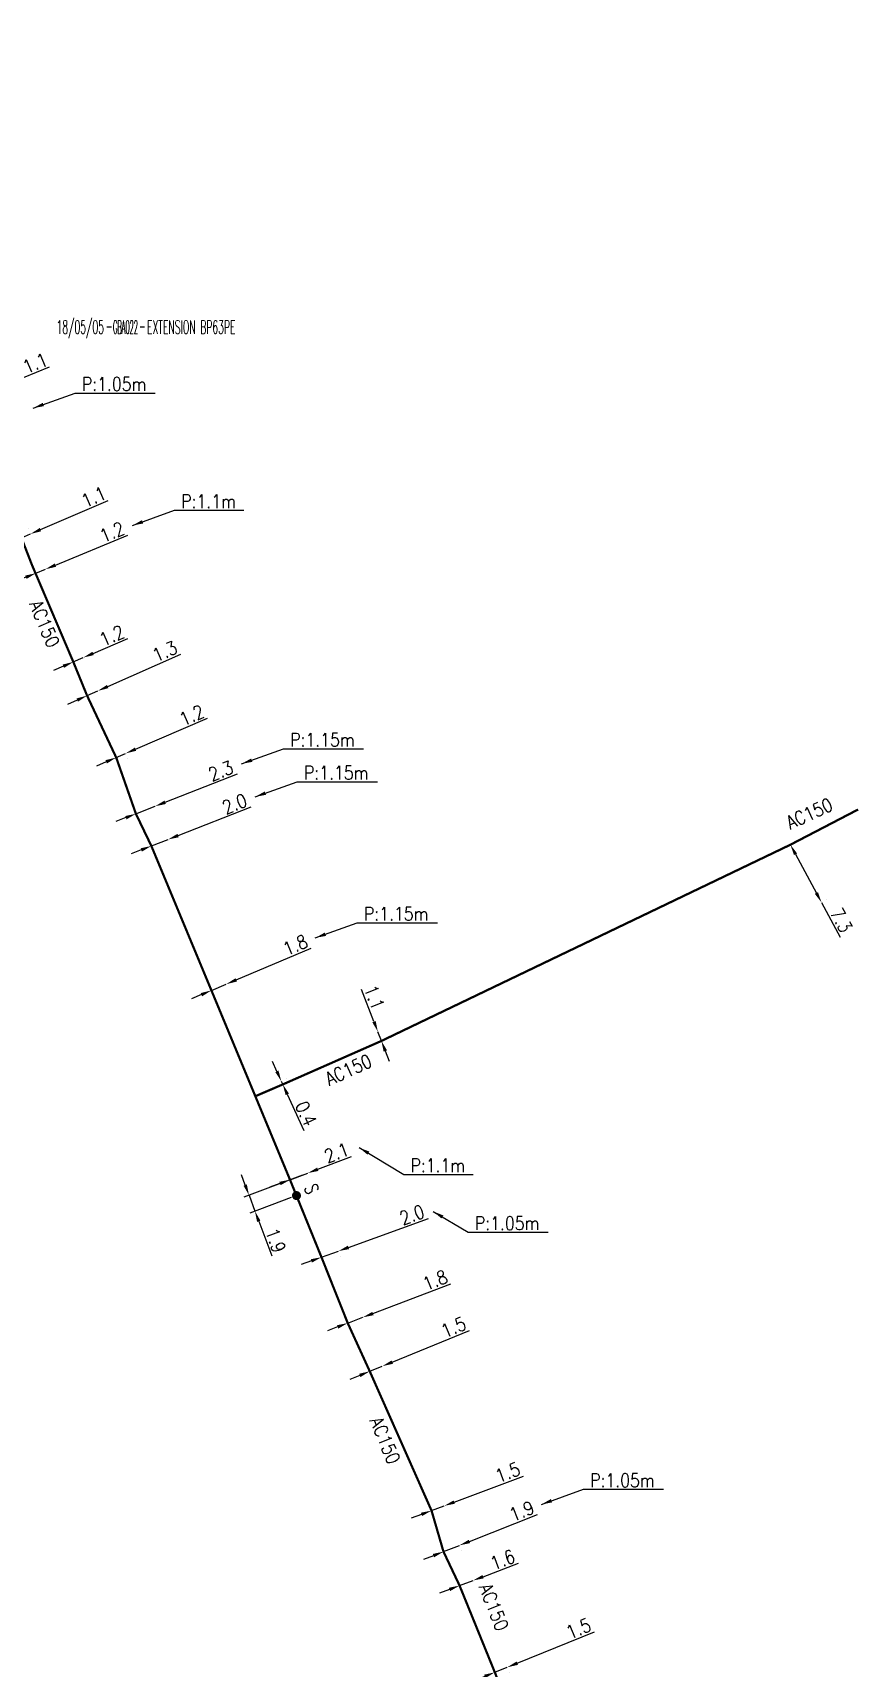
# Model space of a CAD drawing. Header units: millimetres. Extents: x 149996 to 151004, y 126998 to 128018.
# Drawn here: x 150908.2 to 151000.1, y 127224.4 to 127406.4 of the extents above; entities that cross this region are included whole.
import ezdxf
from ezdxf.enums import TextEntityAlignment as Align

# ---------------------------------------------------------------- set-up
doc = ezdxf.new("R2010")
doc.units = ezdxf.units.MM
doc.header["$PDMODE"] = 34
doc.linetypes.add('L_100_AP', pattern=[14, 10, -1.5, 1, -1.5])
doc.layers.get('0').update_dxf_attribs({"linetype": 'CONTINUOUS'})
doc.layers.get('DEFPOINTS').update_dxf_attribs({"linetype": 'CONTINUOUS'})
for name, color, linetype in [('L_140', 3, 'CONTINUOUS'), ('L_150', 1, 'CONTINUOUS'), ('L_300', 7, 'CONTINUOUS')]:
    doc.layers.add(name, color=color, linetype=linetype)
doc.styles.add('G_ROMANS', font='ROMANS.SHX', dxfattribs={"width": 0.75})
doc.styles.get("Standard").update_dxf_attribs({"font": 'romans.shx', "width": 0.85})
doc.dimstyles.get("Standard").update_dxf_attribs({"dimtxt": 1.5, "dimasz": 1.2, "dimexe": 0.625, "dimexo": 0.625, "dimgap": 0.25, "dimtad": 1, "dimdec": 1, "dimzin": 0, "dimdsep": 46, "dimtxsty": 'Standard', "dimcen": -0.5, "dimadec": 0, "dimazin": 0, "dimtfac": 1, "dimtdec": 1, "dimtmove": 0, "dimatfit": 3, "dimfxl": 0, "dimtolj": 1, "dimtzin": 0, "dimarcsym": 0})

# ---------------------------------------------------------------- blocks, each defined once
blk = doc.blocks.new('GIS_MODF')
at = {"color": 0, "linetype": 'Continuous', "flags": 128}
for points in [[(-2.18, -0.01), (-1.68, -0.01)], [(1.52, -0.01), (2.02, -0.01)]]:
    blk.add_lwpolyline(points, dxfattribs=at)
at = {"color": 0, "linetype": 'Continuous', "width": 0.5}
blk.add_attdef('DATE', text='', height=1.5, dxfattribs=at).set_placement((-2.5, -0.8), align=Align.RIGHT)
at = {"color": 0, "linetype": 'Continuous', "width": 1.771291}
blk.add_attdef('USER', text='', height=1.5, dxfattribs=at).set_placement((-1.51, -0.8), (1.28, -0.8), align=Align.FIT)
at = {"color": 0, "linetype": 'Continuous', "width": 0.5}
blk.add_attdef('DESC', (2.29, -0.8), '', height=1.5, dxfattribs=at)
blk = doc.blocks.new('*D64')
at = {"layer": 'DEFPOINTS', "color": 0, "linetype": 'Continuous', "transparency": 16777216}
for p in [(150959.59, 127223.94), (150960.97, 127224.5), (150960.97, 127224.5)]:
    blk.add_point(p, dxfattribs=at)
at = {"layer": 'L_140', "color": 0, "linetype": 'Continuous', "lineweight": -2, "transparency": 16777216}
for p, q in [((150962.09, 127224.96), (150970.66, 127228.45)), ((150958.47, 127223.48), (150957.36, 127223.03)), ((150959.59, 127223.94), (150960.97, 127224.5)), ((150961.21, 127223.92), (150961.21, 127223.92))]:
    blk.add_line(p, q, dxfattribs=at)
at = {"layer": 'L_140', "color": 0, "linetype": 'Continuous', "transparency": 16777216}
for points in [[(150958.4, 127223.67), (150958.55, 127223.3), (150959.59, 127223.94)], [(150962.01, 127225.14), (150962.16, 127224.77), (150960.97, 127224.5)]]:
    blk.add_solid(points, dxfattribs=at)
at = {"layer": 'L_140', "color": 0, "linetype": 'Continuous', "transparency": 16777216, "insert": (150968.9, 127228.81), "char_height": 1.5, "attachment_point": 5, "rotation": 22.1579}
blk.add_mtext('\\A1;1.5', dxfattribs=at)
blk = doc.blocks.new('*D65')
at = {"layer": 'DEFPOINTS', "color": 0, "linetype": 'Continuous', "transparency": 16777216}
for p in [(150955.67, 127233.59), (150957.17, 127234.16), (150957.17, 127234.16)]:
    blk.add_point(p, dxfattribs=at)
at = {"layer": 'L_140', "color": 0, "linetype": 'Continuous', "lineweight": -2, "transparency": 16777216}
for p, q in [((150958.29, 127234.58), (150962.21, 127236.07)), ((150954.55, 127233.17), (150953.43, 127232.74)), ((150955.67, 127233.59), (150957.17, 127234.16))]:
    blk.add_line(p, q, dxfattribs=at)
at = {"layer": 'L_140', "color": 0, "linetype": 'Continuous', "transparency": 16777216}
for points in [[(150958.22, 127234.77), (150958.36, 127234.4), (150957.17, 127234.16)], [(150954.48, 127233.35), (150954.62, 127232.98), (150955.67, 127233.59)]]:
    blk.add_solid(points, dxfattribs=at)
at = {"layer": 'L_140', "color": 0, "linetype": 'Continuous', "transparency": 16777216, "insert": (150960.46, 127236.47), "char_height": 1.5, "attachment_point": 5, "rotation": 20.7727}
blk.add_mtext('\\A1;1.6', dxfattribs=at)
blk = doc.blocks.new('*D66')
at = {"layer": 'DEFPOINTS', "color": 0, "linetype": 'Continuous', "transparency": 16777216}
for p in [(150955.65, 127238.07), (150955.65, 127238.07), (150953.88, 127237.37)]:
    blk.add_point(p, dxfattribs=at)
at = {"layer": 'L_140', "color": 0, "linetype": 'Continuous', "lineweight": -2, "transparency": 16777216}
for p, q in [((150956.77, 127238.51), (150964.32, 127241.5)), ((150953.88, 127237.37), (150955.65, 127238.07)), ((150952.77, 127236.92), (150951.65, 127236.48)), ((150954.11, 127236.78), (150954.11, 127236.78)), ((150955.88, 127237.48), (150955.88, 127237.48))]:
    blk.add_line(p, q, dxfattribs=at)
at = {"layer": 'L_140', "color": 0, "linetype": 'Continuous', "transparency": 16777216}
for points in [[(150956.69, 127238.69), (150956.84, 127238.32), (150955.65, 127238.07)], [(150952.69, 127237.11), (150952.84, 127236.74), (150953.88, 127237.37)]]:
    blk.add_solid(points, dxfattribs=at)
at = {"layer": 'L_140', "color": 0, "linetype": 'Continuous', "transparency": 16777216, "insert": (150962.59, 127241.89), "char_height": 1.5, "attachment_point": 5, "rotation": 21.6064}
blk.add_mtext('\\A1;1.9', dxfattribs=at)
blk = doc.blocks.new('*D67')
at = {"layer": 'DEFPOINTS', "color": 0, "linetype": 'Continuous', "transparency": 16777216}
for p in [(150952.55, 127241.94), (150953.95, 127242.46), (150953.95, 127242.46)]:
    blk.add_point(p, dxfattribs=at)
at = {"layer": 'L_140', "color": 0, "linetype": 'Continuous', "lineweight": -2, "transparency": 16777216}
for p, q in [((150955.08, 127242.89), (150962.77, 127245.78)), ((150952.55, 127241.94), (150953.95, 127242.46)), ((150951.43, 127241.52), (150950.3, 127241.09))]:
    blk.add_line(p, q, dxfattribs=at)
at = {"layer": 'L_140', "color": 0, "linetype": 'Continuous', "transparency": 16777216}
for points in [[(150951.36, 127241.7), (150951.5, 127241.33), (150952.55, 127241.94)], [(150955.01, 127243.07), (150955.15, 127242.7), (150953.95, 127242.46)]]:
    blk.add_solid(points, dxfattribs=at)
at = {"layer": 'L_140', "color": 0, "linetype": 'Continuous', "transparency": 16777216, "insert": (150961.02, 127246.19), "char_height": 1.5, "attachment_point": 5, "rotation": 20.5789}
blk.add_mtext('\\A1;1.5', dxfattribs=at)
blk = doc.blocks.new('*D85')
at = {"layer": 'DEFPOINTS', "color": 0, "linetype": 'Continuous', "transparency": 16777216}
for p in [(150992.47, 127316.05), (150995.93, 127309.62), (150995.93, 127309.62)]:
    blk.add_point(p, dxfattribs=at)
at = {"layer": 'L_140', "color": 0, "linetype": 'Continuous', "lineweight": -2, "transparency": 16777216}
for p, q in [((150993.02, 127316.34), (150993.02, 127316.34)), ((150993.04, 127314.99), (150995.36, 127310.67)), ((150995.93, 127309.62), (150998, 127305.77)), ((150996.48, 127309.91), (150996.48, 127309.91))]:
    blk.add_line(p, q, dxfattribs=at)
at = {"layer": 'L_140', "color": 0, "linetype": 'Continuous', "transparency": 16777216}
for points in [[(150993.21, 127315.08), (150992.86, 127314.89), (150992.47, 127316.05)], [(150995.53, 127310.77), (150995.18, 127310.58), (150995.93, 127309.62)]]:
    blk.add_solid(points, dxfattribs=at)
at = {"layer": 'L_140', "color": 0, "linetype": 'Continuous', "transparency": 16777216, "insert": (150998.13, 127307.64), "char_height": 1.5, "attachment_point": 5, "rotation": 298.265}
blk.add_mtext('\\A1;7.3', dxfattribs=at)
blk = doc.blocks.new('*D86')
at = {"layer": 'DEFPOINTS', "color": 0, "linetype": 'Continuous', "transparency": 16777216}
for p in [(150946.58, 127295.24), (150946.58, 127295.24), (150946.98, 127294.21)]:
    blk.add_point(p, dxfattribs=at)
at = {"layer": 'L_140', "color": 0, "linetype": 'Continuous', "lineweight": -2, "transparency": 16777216}
for p, q in [((150946.15, 127296.36), (150944.78, 127299.93)), ((150946.98, 127294.21), (150946.58, 127295.24)), ((150947.41, 127293.09), (150947.84, 127291.97))]:
    blk.add_line(p, q, dxfattribs=at)
at = {"layer": 'L_140', "color": 0, "linetype": 'Continuous', "transparency": 16777216}
for points in [[(150946.34, 127296.43), (150945.97, 127296.28), (150946.58, 127295.24)], [(150947.6, 127293.16), (150947.22, 127293.02), (150946.98, 127294.21)]]:
    blk.add_solid(points, dxfattribs=at)
at = {"layer": 'L_140', "color": 0, "linetype": 'Continuous', "transparency": 16777216, "insert": (150946.18, 127299.06), "char_height": 1.5, "attachment_point": 5, "rotation": 291.0606}
blk.add_mtext('\\A1;1.1', dxfattribs=at)
blk = doc.blocks.new('*D97')
at = {"layer": 'DEFPOINTS', "color": 0, "linetype": 'Continuous', "transparency": 16777216}
for p in [(150947.07, 127258.01), (150947.07, 127258.01), (150945.68, 127257.44)]:
    blk.add_point(p, dxfattribs=at)
at = {"layer": 'L_140', "color": 0, "linetype": 'Continuous', "lineweight": -2, "transparency": 16777216}
for p, q in [((150948.18, 127258.47), (150956.76, 127261.99)), ((150945.68, 127257.44), (150947.07, 127258.01)), ((150944.57, 127256.99), (150943.46, 127256.53))]:
    blk.add_line(p, q, dxfattribs=at)
at = {"layer": 'L_140', "color": 0, "linetype": 'Continuous', "transparency": 16777216}
for points in [[(150948.11, 127258.65), (150948.26, 127258.28), (150947.07, 127258.01)], [(150944.5, 127257.17), (150944.65, 127256.8), (150945.68, 127257.44)]]:
    blk.add_solid(points, dxfattribs=at)
at = {"layer": 'L_140', "color": 0, "linetype": 'Continuous', "transparency": 16777216, "insert": (150955, 127262.35), "char_height": 1.5, "attachment_point": 5, "rotation": 22.3225}
blk.add_mtext('\\A1;1.5', dxfattribs=at)
blk = doc.blocks.new('*D98')
at = {"layer": 'DEFPOINTS', "color": 0, "linetype": 'Continuous', "transparency": 16777216}
for p in [(150944.91, 127263.45), (150944.91, 127263.45), (150943.23, 127262.81)]:
    blk.add_point(p, dxfattribs=at)
at = {"layer": 'L_140', "color": 0, "linetype": 'Continuous', "lineweight": -2, "transparency": 16777216}
for p, q in [((150946.04, 127263.88), (150954.7, 127267.17)), ((150943.23, 127262.81), (150944.91, 127263.45)), ((150942.11, 127262.38), (150940.99, 127261.95))]:
    blk.add_line(p, q, dxfattribs=at)
at = {"layer": 'L_140', "color": 0, "linetype": 'Continuous', "transparency": 16777216}
for points in [[(150945.97, 127264.06), (150946.11, 127263.69), (150944.91, 127263.45)], [(150942.04, 127262.57), (150942.18, 127262.19), (150943.23, 127262.81)]]:
    blk.add_solid(points, dxfattribs=at)
at = {"layer": 'L_140', "color": 0, "linetype": 'Continuous', "transparency": 16777216, "insert": (150952.95, 127267.58), "char_height": 1.5, "attachment_point": 5, "rotation": 20.8386}
blk.add_mtext('\\A1;1.8', dxfattribs=at)
blk = doc.blocks.new('*D99')
at = {"layer": 'DEFPOINTS', "color": 0, "linetype": 'Continuous', "transparency": 16777216}
for p in [(150942.19, 127270.82), (150942.19, 127270.82), (150940.31, 127270.14)]:
    blk.add_point(p, dxfattribs=at)
at = {"layer": 'L_140', "color": 0, "linetype": 'Continuous', "lineweight": -2, "transparency": 16777216}
for p, q in [((150943.32, 127271.23), (150952.22, 127274.46)), ((150940.31, 127270.14), (150942.19, 127270.82)), ((150939.19, 127269.73), (150938.06, 127269.32)), ((150940.53, 127269.55), (150940.53, 127269.55)), ((150942.41, 127270.23), (150942.41, 127270.23))]:
    blk.add_line(p, q, dxfattribs=at)
at = {"layer": 'L_140', "color": 0, "linetype": 'Continuous', "transparency": 16777216}
for points in [[(150943.25, 127271.42), (150943.39, 127271.04), (150942.19, 127270.82)], [(150939.12, 127269.91), (150939.25, 127269.54), (150940.31, 127270.14)]]:
    blk.add_solid(points, dxfattribs=at)
at = {"layer": 'L_140', "color": 0, "linetype": 'Continuous', "transparency": 16777216, "insert": (150950.39, 127274.86), "char_height": 1.5, "attachment_point": 5, "rotation": 19.9723}
blk.add_mtext('\\A1;2.0', dxfattribs=at)
blk = doc.blocks.new('*D100')
at = {"layer": 'DEFPOINTS', "color": 0, "linetype": 'Continuous', "transparency": 16777216}
for p in [(150935.84, 127289.73), (150935.84, 127289.73), (150936.01, 127289.37)]:
    blk.add_point(p, dxfattribs=at)
at = {"layer": 'L_140', "color": 0, "linetype": 'Continuous', "lineweight": -2, "transparency": 16777216}
for p, q in [((150935.35, 127290.82), (150934.85, 127291.92)), ((150935.84, 127289.73), (150936.01, 127289.37)), ((150936.41, 127289.99), (150936.41, 127289.99)), ((150936.58, 127289.62), (150936.58, 127289.62)), ((150936.5, 127288.27), (150938.33, 127284.24))]:
    blk.add_line(p, q, dxfattribs=at)
at = {"layer": 'L_140', "color": 0, "linetype": 'Continuous', "transparency": 16777216}
for points in [[(150935.53, 127290.91), (150935.17, 127290.74), (150935.84, 127289.73)], [(150936.69, 127288.36), (150936.32, 127288.19), (150936.01, 127289.37)]]:
    blk.add_solid(points, dxfattribs=at)
at = {"layer": 'L_140', "color": 0, "linetype": 'Continuous', "transparency": 16777216, "insert": (150938.58, 127286.12), "char_height": 1.5, "attachment_point": 5, "rotation": 294.3505}
blk.add_mtext('\\A1;0.4', dxfattribs=at)
blk = doc.blocks.new('*D101')
at = {"layer": 'DEFPOINTS', "color": 0, "linetype": 'Continuous', "transparency": 16777216}
for p in [(150936.81, 127278.76), (150938.78, 127279.5), (150938.78, 127279.5)]:
    blk.add_point(p, dxfattribs=at)
at = {"layer": 'L_140', "color": 0, "linetype": 'Continuous', "lineweight": -2, "transparency": 16777216}
for p, q in [((150939.9, 127279.92), (150943.65, 127281.33)), ((150935.69, 127278.34), (150934.57, 127277.92)), ((150936.81, 127278.76), (150938.78, 127279.5))]:
    blk.add_line(p, q, dxfattribs=at)
at = {"layer": 'L_140', "color": 0, "linetype": 'Continuous', "transparency": 16777216}
for points in [[(150939.83, 127280.11), (150939.97, 127279.74), (150938.78, 127279.5)], [(150935.62, 127278.53), (150935.76, 127278.15), (150936.81, 127278.76)]]:
    blk.add_solid(points, dxfattribs=at)
at = {"layer": 'L_140', "color": 0, "linetype": 'Continuous', "transparency": 16777216, "insert": (150941.99, 127281.77), "char_height": 1.5, "attachment_point": 5, "rotation": 20.6009}
blk.add_mtext('\\A1;2.1', dxfattribs=at)
blk = doc.blocks.new('*D102')
at = {"layer": 'DEFPOINTS', "color": 0, "linetype": 'Continuous', "transparency": 16777216}
for p in [(150929.72, 127300.53), (150929.72, 127300.53), (150928.07, 127299.83)]:
    blk.add_point(p, dxfattribs=at)
at = {"layer": 'L_140', "color": 0, "linetype": 'Continuous', "lineweight": -2, "transparency": 16777216}
for p, q in [((150930.83, 127301), (150939.16, 127304.55)), ((150928.07, 127299.83), (150929.72, 127300.53)), ((150926.96, 127299.36), (150925.86, 127298.89))]:
    blk.add_line(p, q, dxfattribs=at)
at = {"layer": 'L_140', "color": 0, "linetype": 'Continuous', "transparency": 16777216}
for points in [[(150930.75, 127301.19), (150930.91, 127300.82), (150929.72, 127300.53)], [(150926.88, 127299.54), (150927.04, 127299.18), (150928.07, 127299.83)]]:
    blk.add_solid(points, dxfattribs=at)
at = {"layer": 'L_140', "color": 0, "linetype": 'Continuous', "transparency": 16777216, "insert": (150937.4, 127304.88), "char_height": 1.5, "attachment_point": 5, "rotation": 23.0319}
blk.add_mtext('\\A1;1.8', dxfattribs=at)
blk = doc.blocks.new('*D103')
at = {"layer": 'DEFPOINTS', "color": 0, "linetype": 'Continuous', "transparency": 16777216}
for p in [(150923.25, 127316.63), (150923.25, 127316.63), (150921.39, 127315.91)]:
    blk.add_point(p, dxfattribs=at)
at = {"layer": 'L_140', "color": 0, "linetype": 'Continuous', "lineweight": -2, "transparency": 16777216}
for p, q in [((150924.37, 127317.07), (150932.49, 127320.25)), ((150921.39, 127315.91), (150923.25, 127316.63)), ((150920.27, 127315.47), (150919.15, 127315.03))]:
    blk.add_line(p, q, dxfattribs=at)
at = {"layer": 'L_140', "color": 0, "linetype": 'Continuous', "transparency": 16777216}
for points in [[(150924.29, 127317.26), (150924.44, 127316.88), (150923.25, 127316.63)], [(150920.2, 127315.65), (150920.34, 127315.28), (150921.39, 127315.91)]]:
    blk.add_solid(points, dxfattribs=at)
at = {"layer": 'L_140', "color": 0, "linetype": 'Continuous', "transparency": 16777216, "insert": (150930.65, 127320.6), "char_height": 1.5, "attachment_point": 5, "rotation": 21.3642}
blk.add_mtext('\\A1;2.0', dxfattribs=at)
blk = doc.blocks.new('*D104')
at = {"layer": 'DEFPOINTS', "color": 0, "linetype": 'Continuous', "transparency": 16777216}
for p in [(150917.48, 127325.75), (150918.53, 127326.21), (150918.53, 127326.21)]:
    blk.add_point(p, dxfattribs=at)
at = {"layer": 'L_140', "color": 0, "linetype": 'Continuous', "lineweight": -2, "transparency": 16777216}
for p, q in [((150919.63, 127326.68), (150927.65, 127330.13)), ((150917.48, 127325.75), (150918.53, 127326.21)), ((150918.78, 127325.63), (150918.78, 127325.63)), ((150916.37, 127325.28), (150915.27, 127324.8)), ((150917.72, 127325.18), (150917.72, 127325.18))]:
    blk.add_line(p, q, dxfattribs=at)
at = {"layer": 'L_140', "color": 0, "linetype": 'Continuous', "transparency": 16777216}
for points in [[(150916.29, 127325.46), (150916.45, 127325.09), (150917.48, 127325.75)], [(150919.55, 127326.86), (150919.71, 127326.5), (150918.53, 127326.21)]]:
    blk.add_solid(points, dxfattribs=at)
at = {"layer": 'L_140', "color": 0, "linetype": 'Continuous', "transparency": 16777216, "insert": (150925.88, 127330.46), "char_height": 1.5, "attachment_point": 5, "rotation": 23.3163}
blk.add_mtext('\\A1;1.2', dxfattribs=at)
blk = doc.blocks.new('*D105')
at = {"layer": 'DEFPOINTS', "color": 0, "linetype": 'Continuous', "transparency": 16777216}
for p in [(150914.24, 127332.64), (150915.43, 127333.17), (150915.43, 127333.17)]:
    blk.add_point(p, dxfattribs=at)
at = {"layer": 'L_140', "color": 0, "linetype": 'Continuous', "lineweight": -2, "transparency": 16777216}
for p, q in [((150916.53, 127333.65), (150924.66, 127337.26)), ((150914.24, 127332.64), (150915.43, 127333.17)), ((150913.15, 127332.15), (150912.05, 127331.66))]:
    blk.add_line(p, q, dxfattribs=at)
at = {"layer": 'L_140', "color": 0, "linetype": 'Continuous', "transparency": 16777216}
for points in [[(150913.07, 127332.33), (150913.23, 127331.97), (150914.24, 127332.64)], [(150916.45, 127333.83), (150916.61, 127333.47), (150915.43, 127333.17)]]:
    blk.add_solid(points, dxfattribs=at)
at = {"layer": 'L_140', "color": 0, "linetype": 'Continuous', "transparency": 16777216, "insert": (150922.89, 127337.57), "char_height": 1.5, "attachment_point": 5, "rotation": 23.9243}
blk.add_mtext('\\A1;1.3', dxfattribs=at)
blk = doc.blocks.new('*D106')
at = {"layer": 'DEFPOINTS', "color": 0, "linetype": 'Continuous', "transparency": 16777216}
for p in [(150908.55, 127346.27), (150909.61, 127346.71), (150909.61, 127346.71)]:
    blk.add_point(p, dxfattribs=at)
at = {"layer": 'L_140', "color": 0, "linetype": 'Continuous', "lineweight": -2, "transparency": 16777216}
for p, q in [((150910.72, 127347.17), (150918.77, 127350.49)), ((150907.44, 127345.81), (150906.33, 127345.36)), ((150908.55, 127346.27), (150909.61, 127346.71))]:
    blk.add_line(p, q, dxfattribs=at)
at = {"layer": 'L_140', "color": 0, "linetype": 'Continuous', "transparency": 16777216}
for points in [[(150910.64, 127347.35), (150910.79, 127346.98), (150909.61, 127346.71)], [(150907.36, 127346), (150907.51, 127345.63), (150908.55, 127346.27)]]:
    blk.add_solid(points, dxfattribs=at)
at = {"layer": 'L_140', "color": 0, "linetype": 'Continuous', "transparency": 16777216, "insert": (150917.01, 127350.85), "char_height": 1.5, "attachment_point": 5, "rotation": 22.4252}
blk.add_mtext('\\A1;1.2', dxfattribs=at)
blk = doc.blocks.new('*D107')
at = {"layer": 'DEFPOINTS', "color": 0, "linetype": 'Continuous', "transparency": 16777216}
for p in [(150906.94, 127350.2), (150907.95, 127350.64), (150907.95, 127350.64)]:
    blk.add_point(p, dxfattribs=at)
at = {"layer": 'L_140', "color": 0, "linetype": 'Continuous', "lineweight": -2, "transparency": 16777216}
for p, q in [((150909.05, 127351.12), (150916.58, 127354.37)), ((150907.71, 127351.21), (150907.71, 127351.21)), ((150905.84, 127349.73), (150904.74, 127349.25)), ((150906.7, 127350.78), (150906.7, 127350.78)), ((150906.94, 127350.2), (150907.95, 127350.64))]:
    blk.add_line(p, q, dxfattribs=at)
at = {"layer": 'L_140', "color": 0, "linetype": 'Continuous', "transparency": 16777216}
for points in [[(150908.98, 127351.3), (150909.13, 127350.93), (150907.95, 127350.64)], [(150905.76, 127349.91), (150905.92, 127349.54), (150906.94, 127350.2)]]:
    blk.add_solid(points, dxfattribs=at)
at = {"layer": 'L_140', "color": 0, "linetype": 'Continuous', "transparency": 16777216, "insert": (150914.98, 127354.76), "char_height": 1.5, "attachment_point": 5, "rotation": 23.3792}
blk.add_mtext('\\A1;1.1', dxfattribs=at)
blk = doc.blocks.new('*D135')
at = {"layer": 'DEFPOINTS', "color": 0, "linetype": 'Continuous', "transparency": 16777216}
for p in [(150921.81, 127320.33), (150921.81, 127320.33), (150919.67, 127319.49)]:
    blk.add_point(p, dxfattribs=at)
at = {"layer": 'L_140', "color": 0, "linetype": 'Continuous', "lineweight": -2, "transparency": 16777216}
for p, q in [((150922.93, 127320.77), (150930.96, 127323.92)), ((150919.67, 127319.49), (150921.81, 127320.33)), ((150918.56, 127319.06), (150917.44, 127318.62))]:
    blk.add_line(p, q, dxfattribs=at)
at = {"layer": 'L_140', "color": 0, "linetype": 'Continuous', "transparency": 16777216}
for points in [[(150922.86, 127320.96), (150923, 127320.58), (150921.81, 127320.33)], [(150918.48, 127319.24), (150918.63, 127318.87), (150919.67, 127319.49)]]:
    blk.add_solid(points, dxfattribs=at)
at = {"layer": 'L_140', "color": 0, "linetype": 'Continuous', "transparency": 16777216, "insert": (150929.12, 127324.27), "char_height": 1.5, "attachment_point": 5, "rotation": 21.3924}
blk.add_mtext('\\A1;2.3', dxfattribs=at)
blk = doc.blocks.new('L_300_11')
at = {"color": 0, "linetype": 'Continuous', "const_width": 0.497, "flags": 128}
blk.add_lwpolyline([(-0.25, 0, 1), (0.25, 0, 1)], format="xyb", close=True, dxfattribs=at)
at = {"color": 0, "linetype": 'Continuous', "style": 'G_ROMANS', "width": 0.75}
blk.add_text('S', height=1.5, dxfattribs=at).set_placement((0, 1.85), align=Align.MIDDLE)
at = {"color": 0, "linetype": 'Continuous', "style": 'G_ROMANS', "width": 0.75, "flags": 3}
for tag, p in [('DEF_LEG', (0, -5)), ('DEF_COUP', (0, -7.5)), ('DEF_TYPE', (0, -10))]:
    blk.add_attdef(tag, text='', height=1.2, dxfattribs=at).set_placement(p, align=Align.MIDDLE)
blk = doc.blocks.new('*D136')
at = {"layer": 'DEFPOINTS', "color": 0, "linetype": 'Continuous', "transparency": 16777216}
for p in [(150938.78, 127279.5), (150932.25, 127277.04), (150937.53, 127277)]:
    blk.add_point(p, dxfattribs=at)
at = {"layer": 'L_300', "color": 0, "linetype": 'Continuous', "lineweight": -2, "transparency": 16777216}
for p, q in [((150931.82, 127278.17), (150931.4, 127279.29)), ((150938.19, 127279.28), (150931.66, 127276.82)), ((150932.25, 127277.04), (150932.91, 127275.27)), ((150936.94, 127276.78), (150932.33, 127275.05)), ((150933.34, 127274.14), (150934.79, 127270.28))]:
    blk.add_line(p, q, dxfattribs=at)
at = {"layer": 'L_300', "color": 0, "linetype": 'Continuous', "transparency": 16777216}
for points in [[(150932.01, 127278.24), (150931.64, 127278.1), (150932.25, 127277.04)], [(150933.52, 127274.21), (150933.15, 127274.07), (150932.91, 127275.27)]]:
    blk.add_solid(points, dxfattribs=at)
at = {"layer": 'L_300', "color": 0, "linetype": 'Continuous', "transparency": 16777216, "insert": (150935.21, 127272), "char_height": 1.5, "attachment_point": 5, "rotation": 290.6009}
blk.add_mtext('\\A1;1.9', dxfattribs=at)
blk = doc.blocks.new('*D137')
at = {"layer": 'DEFPOINTS', "color": 0, "linetype": 'Continuous', "transparency": 16777216}
for p in [(150912.71, 127336.39), (150913.81, 127336.87), (150913.81, 127336.87)]:
    blk.add_point(p, dxfattribs=at)
at = {"layer": 'L_140', "color": 0, "linetype": 'Continuous', "lineweight": -2, "transparency": 16777216}
for p, q in [((150914.91, 127337.34), (150918.76, 127339)), ((150912.71, 127336.39), (150913.81, 127336.87)), ((150911.61, 127335.92), (150910.5, 127335.44))]:
    blk.add_line(p, q, dxfattribs=at)
at = {"layer": 'L_140', "color": 0, "linetype": 'Continuous', "transparency": 16777216}
for points in [[(150911.53, 127336.1), (150911.68, 127335.73), (150912.71, 127336.39)], [(150914.83, 127337.52), (150914.99, 127337.16), (150913.81, 127336.87)]]:
    blk.add_solid(points, dxfattribs=at)
at = {"layer": 'L_140', "color": 0, "linetype": 'Continuous', "transparency": 16777216, "insert": (150916.99, 127339.33), "char_height": 1.5, "attachment_point": 5, "rotation": 23.3037}
blk.add_mtext('\\A1;1.2', dxfattribs=at)
blk = doc.blocks.new('*D139')
at = {"layer": 'DEFPOINTS', "color": 0, "linetype": 'Continuous', "transparency": 16777216}
for p in [(150901.65, 127365.78), (150901.65, 127365.78), (150900.63, 127365.37)]:
    blk.add_point(p, dxfattribs=at)
at = {"layer": 'L_140', "color": 0, "linetype": 'Continuous', "lineweight": -2, "transparency": 16777216}
for p, q in [((150902.76, 127366.24), (150910.06, 127369.22)), ((150900.63, 127365.37), (150901.65, 127365.78)), ((150899.52, 127364.91), (150898.41, 127364.46))]:
    blk.add_line(p, q, dxfattribs=at)
at = {"layer": 'L_140', "color": 0, "linetype": 'Continuous', "transparency": 16777216}
for points in [[(150902.69, 127366.42), (150902.84, 127366.05), (150901.65, 127365.78)], [(150899.45, 127365.1), (150899.6, 127364.73), (150900.63, 127365.37)]]:
    blk.add_solid(points, dxfattribs=at)
at = {"layer": 'L_140', "color": 0, "linetype": 'Continuous', "transparency": 16777216, "insert": (150908.47, 127369.65), "char_height": 1.5, "attachment_point": 5, "rotation": 22.2521}
blk.add_mtext('\\A1;1.1', dxfattribs=at)

msp = doc.modelspace()

# ---------------------------------------------------------------- linework, layer by layer
at = {"layer": 'L_140', "linetype": 'L_100_AP', "flags": 128}
msp.add_lwpolyline([(150763.07, 127734.76, 0.25, 0.25, 0), (150758.87, 127733.97, 0.25, 0.25, 0), (150759.89, 127728.21, 0.25, 0.25, 0), (150761.65, 127718.07, 0.25, 0.25, 0), (150766.85, 127707.12, 0.25, 0.25, 0), (150771.46, 127697.46, 0.25, 0.25, 0), (150769.37, 127691.87, 0.25, 0.25, 0), (150781.31, 127667.07, 0.25, 0.25, 0), (150787.87, 127653.39, 0.25, 0.25, 0), (150801.53, 127625.02, 0.25, 0.25, 0), (150805.03, 127617.12, 0.25, 0.25, 0), (150806.59, 127612.77, 0.25, 0.25, 0), (150808.92, 127606.04, 0.25, 0.25, 0), (150812.25, 127597.37, 0.25, 0.25, 0), (150814.54, 127590.48, 0.25, 0.25, 0), (150816.58, 127584.21, 0.25, 0.25, 0), (150818.05, 127578.16, 0.25, 0.25, 0), (150819.72, 127571.62, 0.25, 0.25, 0), (150820.84, 127566.63, 0.25, 0.25, 0), (150821.64, 127564.41, 0.25, 0.25, 0), (150823.76, 127564.95, 0.25, 0.25, 0), (150826.18, 127553.5, 0.25, 0.25, 0), (150828.77, 127541.21, 0.25, 0.25, 0), (150828.44, 127531.73, 0.25, 0.25, 0), (150828.44, 127531.73, 0.25, 0.25, 0), (150832.7, 127522.34, 0.25, 0.25, 0), (150838.81, 127509.39, 0.25, 0.25, 0), (150842.81, 127500.97, 0.25, 0.25, 0), (150845.68, 127495.15, 0.25, 0.25, 0), (150846.75, 127492.65, 0.25, 0.25, 0), (150847.67, 127490.48, 0.25, 0.25, 0), (150848.98, 127487.4, 0.25, 0.25, 0), (150849.71, 127485.6, 0.25, 0.25, 0), (150850.72, 127483.11, 0.25, 0.25, 0), (150853.21, 127477.7, 0.25, 0.25, 0), (150855.32, 127472.86, 0.25, 0.25, 0), (150856.72, 127469.35, 0.25, 0.25, 0), (150856.89, 127468.93, 0.25, 0.25, 0), (150858.78, 127464.52, 0.25, 0.25, 0), (150860.71, 127460.37, 0.25, 0.25, 0), (150862.65, 127456.08, 0.25, 0.25, 0), (150864.62, 127452.05, 0.25, 0.25, 0), (150866.06, 127447.87, 0.25, 0.25, 0), (150868.06, 127443.19, 0.25, 0.25, 0), (150871.76, 127434.53, 0.25, 0.25, 0), (150875.09, 127426.85, 0.25, 0.25, 0), (150879.6, 127415.77, 0.25, 0.25, 0), (150882.32, 127409.64, 0.25, 0.25, 0), (150884.03, 127405.34, 0.25, 0.25, 0), (150886.21, 127399.78, 0.25, 0.25, 0), (150889.67, 127391.55, 0.25, 0.25, 0), (150891.37, 127387.67, 0.25, 0.25, 0), (150892.8, 127384.15, 0.25, 0.25, 0), (150894.4, 127380.24, 0.25, 0.25, 0), (150896.08, 127376.2, 0.25, 0.25, 0), (150898.12, 127371.5, 0.25, 0.25, 0), (150900.63, 127365.37, 0.25, 0.25, 0), (150902.33, 127361.4, 0.25, 0.25, 0), (150906.94, 127350.2, 0.25, 0.25, 0), (150908.12, 127347.16, 0.25, 0.25, 0), (150912.71, 127336.39, 0.25, 0.25, 0), (150914.24, 127332.64, 0.25, 0.25, 0), (150917.48, 127325.75, 0.25, 0.25, 0), (150919.67, 127319.49, 0.25, 0.25, 0), (150921.39, 127315.91, 0.25, 0.25, 0), (150928.07, 127299.83, 0.25, 0.25, 0), (150936.81, 127278.76, 0.25, 0.25, 0), (150940.31, 127270.14, 0.25, 0.25, 0), (150943.23, 127262.81, 0.25, 0.25, 0), (150945.68, 127257.44, 0.25, 0.25, 0), (150952.55, 127241.94, 0.25, 0.25, 0), (150953.88, 127237.37, 0.25, 0.25, 0), (150955.67, 127233.59, 0.25, 0.25, 0), (150959.59, 127223.94, 0.25, 0.25, 0), (150961, 127220.4, 0.25, 0.25, 0), (150964.46, 127211.89, 0.25, 0.25, 0), (150966.56, 127207.38, 0.25, 0.25, 0), (150968.45, 127202.69, 0.25, 0.25, 0), (150971.18, 127196.25, 0.25, 0.25, 0), (150976.51, 127183.42, 0.25, 0.25, 0), (150978.12, 127179.45, 0.25, 0.25, 0), (150979.81, 127175.25, 0.25, 0.25, 0), (150985.33, 127162.34, 0.25, 0.25, 0), (150989.09, 127153.34, 0.25, 0.25, 0), (150993.05, 127143.81, 0.25, 0.25, 0), (150996.34, 127135.83, 0.25, 0.25, 0), (150998.15, 127131.52, 0.25, 0.25, 0), (151000, 127127.13, 0, 0, 0)], format="xyseb", dxfattribs=at)
at = {"layer": 'L_140', "linetype": 'L_100_AP', "const_width": 0.25, "flags": 128}
msp.add_lwpolyline([(150932.94, 127288.05), (150936.01, 127289.37), (150946.98, 127294.21), (150992.47, 127316.05), (151000, 127319.97)], dxfattribs=at)

# ---------------------------------------------------------------- block references
at = {"layer": 'L_150', "linetype": 'Continuous'}
ref = msp.add_blockref('GIS_MODF', (150918.62, 127373.71), dxfattribs=at)
ref.add_attrib('DATE', '18/05/05', dxfattribs={"layer": '0', "color": 0, "linetype": 'Continuous', "height": 1.5, "width": 0.5}).set_placement((150916.12, 127372.91), align=Align.RIGHT)
ref.add_attrib('USER', 'GBA022', dxfattribs={"layer": '0', "color": 0, "linetype": 'Continuous', "height": 1.5, "width": 0.333063}).set_placement((150917.12, 127372.91), (150919.9, 127372.91), align=Align.FIT)
ref.add_attrib('DESC', 'EXTENSION BP63PE', (150920.91, 127372.91), dxfattribs={"layer": '0', "color": 0, "linetype": 'Continuous', "height": 1.5, "width": 0.5})
at = {"layer": 'L_300', "rotation": 293.0353000657418}
msp.add_blockref('L_300_11', (150937.53, 127277), dxfattribs=at)

# ---------------------------------------------------------------- texts
at = {"layer": 'L_140', "linetype": 'Continuous', "width": 0.85}
for rotation, p in [(292.8509, (150909.51, 127340.62)), (24.4268, (150994.57, 127319.52)), (24.4268, (150943.31, 127290.99)), (292.8509, (150947.39, 127249.75)), (291.5802, (150959.49, 127231.19))]:
    msp.add_text('AC150', height=1.5, rotation=rotation, dxfattribs=at).set_placement(p, align=Align.MIDDLE)
at = {"layer": 'L_140', "linetype": 'Continuous', "char_height": 1.5, "attachment_point": 7}
for s, insert in [('\\A1;P:1.05m', (150913.67, 127366.57)), ('\\A1;P:1.1m', (150924.72, 127353.52)), ('\\A1;P:1.15m', (150936.84, 127326.98)), ('\\A1;P:1.15m', (150938.37, 127323.31)), ('\\A1;P:1.15m', (150945.04, 127307.61)), ('\\A1;P:1.1m', (150950.22, 127279.61)), ('\\A1;P:1.05m', (150957.38, 127273.17)), ('\\A1;P:1.05m', (150970.2, 127244.56))]:
    msp.add_mtext(s, dxfattribs=dict(at, insert=insert))

# ---------------------------------------------------------------- dimensions: what is measured, and where the dimension line sits
at = {"layer": 'L_140', "linetype": 'Continuous'}
for base, p1, p2, angle, picture, middle in [((150901.65, 127365.78), (150900.63, 127365.37), (150901.65, 127365.78), 202.2521, '*D139', (150908.84, 127368.73)), ((150907.95, 127350.64), (150906.94, 127350.2), (150907.95, 127350.64), 23.3792, '*D107', (150915.37, 127353.85)), ((150909.6092, 127346.7099), (150908.5462, 127346.2712), (150909.6092, 127346.7099), 22.4252, '*D106', (150917.3905, 127349.9211)), ((150913.81, 127336.87), (150912.71, 127336.39), (150913.81, 127336.87), 203.3037, '*D137', (150917.39, 127338.41)), ((150915.43, 127333.17), (150914.24, 127332.64), (150915.43, 127333.17), 23.9243, '*D105', (150923.29, 127336.65)), ((150918.5314, 127326.2055), (150917.4753, 127325.7503), (150918.5314, 127326.2055), 23.3163, '*D104', (150926.2744, 127329.5428)), ((150921.81, 127320.33), (150919.67, 127319.49), (150921.81, 127320.33), 201.3924, '*D135', (150929.49, 127323.34)), ((150923.25, 127316.63), (150921.39, 127315.91), (150923.25, 127316.63), 21.3642, '*D103', (150931.01, 127319.67)), ((150995.93, 127309.62), (150992.47, 127316.05), (150995.93, 127309.62), 298.265, '*D85', (150997.25, 127307.16)), ((150929.72, 127300.53), (150928.07, 127299.83), (150929.72, 127300.53), 23.0319, '*D102', (150937.79, 127303.96)), ((150946.58, 127295.24), (150946.98, 127294.21), (150946.58, 127295.24), 111.0606, '*D86', (150945.25, 127298.7)), ((150935.84, 127289.73), (150936.01, 127289.37), (150935.84, 127289.73), 114.3505, '*D100', (150937.66, 127285.71)), ((150938.78, 127279.5), (150936.81, 127278.76), (150938.78, 127279.5), 20.6009, '*D101', (150942.34, 127280.84)), ((150942.19, 127270.82), (150940.31, 127270.14), (150942.19, 127270.82), 19.9723, '*D99', (150950.73, 127273.92)), ((150944.91, 127263.45), (150943.23, 127262.81), (150944.91, 127263.45), 20.8386, '*D98', (150953.31, 127266.64)), ((150947.07, 127258.01), (150945.68, 127257.44), (150947.07, 127258.01), 22.3225, '*D97', (150955.38, 127261.43)), ((150953.95, 127242.46), (150952.55, 127241.94), (150953.95, 127242.46), 20.5789, '*D67', (150961.38, 127245.25)), ((150955.65, 127238.07), (150953.88, 127237.37), (150955.65, 127238.07), 21.6064, '*D66', (150962.96, 127240.96)), ((150957.17, 127234.16), (150955.67, 127233.59), (150957.17, 127234.16), 20.7727, '*D65', (150960.81, 127235.54)), ((150960.97, 127224.5), (150959.59, 127223.94), (150960.97, 127224.5), 22.1579, '*D64', (150969.27, 127227.88))]:
    dim = msp.add_linear_dim(base=base, p1=p1, p2=p2, angle=angle, dimstyle='Standard', override={"dimexe": 0.625, "dimtad": 1, "dimse1": 0, "dimse2": 0, "dimtmove": 0, "dimatfit": 3}, dxfattribs=at)
    dim.commit()
    dim.dimension.update_dxf_attribs({"geometry": picture, "text_midpoint": middle, "dimtype": 160})
at = {"layer": 'L_300', "linetype": 'Continuous'}
dim = msp.add_linear_dim(base=(150932.25, 127277.04), p1=(150937.53, 127277), p2=(150938.78, 127279.5), angle=290.6009, dimstyle='Standard', override={"dimexe": 0.625, "dimtad": 1, "dimse1": 0, "dimse2": 0, "dimtmove": 0, "dimatfit": 3}, dxfattribs=at)
dim.commit()
dim.dimension.update_dxf_attribs({"geometry": '*D136', "text_midpoint": (150934.27, 127271.65), "dimtype": 160})

# ---------------------------------------------------------------- leaders
at = {"layer": 'L_140', "linetype": 'Continuous', "annotation_type": 0, "has_hookline": 1, "hookline_direction": 0}
for points, text_width in [([(150908.25, 127364.64), (150912.91, 127366.32), (150914.11, 127366.32)], 7.47), ([(150919.29, 127351.58), (150923.96, 127353.27), (150925.16, 127353.27)], 6.25), ([(150931.42, 127325.05), (150936.08, 127326.73), (150937.28, 127326.73)], 7.47), ([(150932.94, 127321.38), (150937.61, 127323.06), (150938.81, 127323.06)], 7.47), ([(150939.62, 127305.68), (150944.28, 127307.36), (150945.48, 127307.36)], 7.47), ([(150944.5, 127282.34), (150949.47, 127279.36), (150950.67, 127279.36)], 6.25), ([(150952.74, 127275.23), (150956.62, 127272.92), (150957.82, 127272.92)], 7.47), ([(150964.77, 127242.63), (150969.44, 127244.31), (150970.64, 127244.31)], 7.47)]:
    msp.add_leader(points, dimstyle='Standard', override={"dimexe": 0.625, "dimtad": 1, "dimse1": 0, "dimse2": 0, "dimtmove": 0, "dimatfit": 3}, dxfattribs=dict(at, text_width=text_width))

doc.saveas('drawing.dxf')
